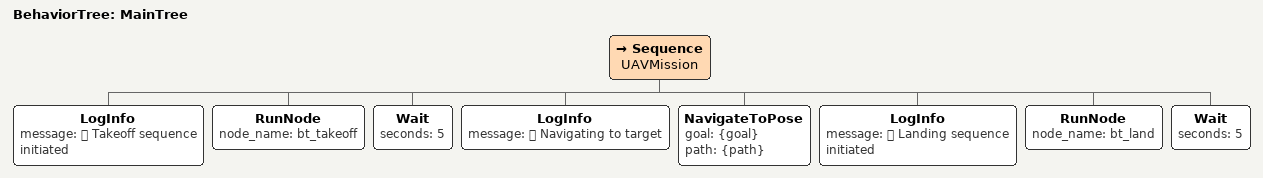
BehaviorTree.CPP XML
<root main_tree_to_execute="MainTree">
  <BehaviorTree ID="MainTree">

    <Sequence name="UAVMission">

      <!-- Takeoff sequence -->
      <LogInfo message="🛫 Takeoff sequence initiated"/>
      <RunNode node_name="bt_takeoff"/>
      <Wait seconds="5"/>

      <!-- Navigate to target -->
      <LogInfo message="🚀 Navigating to target"/>
      <NavigateToPose goal="{goal}" path="{path}"/>

      <!-- Landing sequence -->
      <LogInfo message="🛬 Landing sequence initiated"/>
      <RunNode node_name="bt_land"/>
      <Wait seconds="5"/>

    </Sequence>

  </BehaviorTree>
</root>
